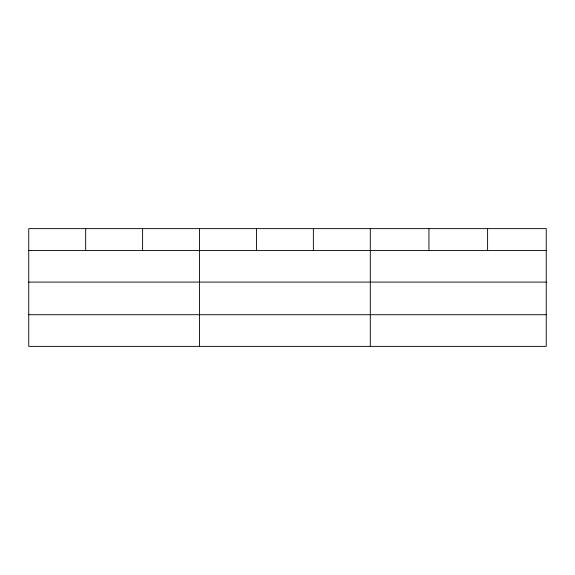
<?xml version="1.0" encoding="UTF-8"?>
<svg xmlns="http://www.w3.org/2000/svg" width="575" height="575" viewBox="0 0 575 575"><rect width="100%" height="100%" fill="white"/><g stroke="black" fill="none" stroke-linecap="round" stroke-linejoin="round"><path stroke-width="0.86" d="M546.25 282.095L546.25 228.62L28.75 228.62L28.75 346.38L546.25 346.38L546.25 282.095L28.75 282.095M28.75 250.441L546.25 250.441M28.75 314.719L546.25 314.719M487.6 228.62L487.6 250.441M428.95 228.62L428.95 250.441M370.3 228.62L370.3 346.38M313.375 228.62L313.375 250.441M256.45 228.62L256.45 250.441M199.525 228.62L199.525 346.38M142.6 228.62L142.6 250.441M85.675 228.62L85.675 250.441"/></g></svg>
